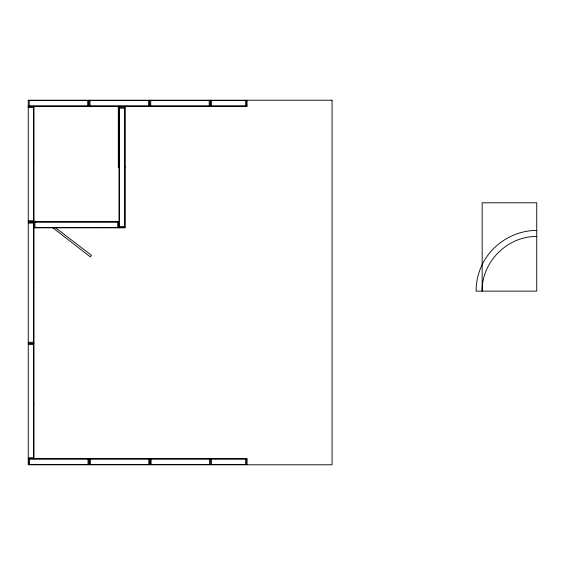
<?xml version="1.0" encoding="UTF-8"?>
<svg xmlns="http://www.w3.org/2000/svg" width="565" height="565" viewBox="0 0 565 565"><rect width="100%" height="100%" fill="white"/><g stroke="black" fill="none" stroke-linecap="round" stroke-linejoin="round"><path stroke-width="0.85" d="M52.376 227.815L52.376 227.448L90.294 256.849L91.474 255.302L54.932 227.328M536.75 230.464C512.752 230.301 489.742 245.676 480.702 267.909A60.66 60.66 0 0 0 476.09 291.123L536.75 291.123L536.75 202.8L482.164 202.8L482.164 291.123C481.55 261.948 507.575 235.923 536.75 236.537M28.25 100.57L246.997 100.57M28.25 105.923L246.997 105.923M28.25 106.284L246.997 106.284L246.997 100.21M28.25 106.651L33.596 106.651M119.399 107.258L124.745 107.258M28.25 107.625L33.596 107.625M118.664 108.233L124.745 108.233M33.596 160.976L33.964 160.976M119.031 167.049L119.399 167.049M124.745 167.049L125.105 167.049M28.25 220.767L33.596 220.767M33.964 221.374L35.32 221.374M28.25 221.734L119.031 221.734M28.25 222.102L33.596 222.102M33.964 222.102L119.031 222.102M28.25 223.076L33.596 223.076M119.399 226.473L124.745 226.473M33.964 227.448L119.031 227.448M119.399 227.448L124.745 227.448M33.964 227.815L125.105 227.815L125.105 106.284M33.596 282.5L33.964 282.5M28.25 342.291L33.596 342.291M28.25 343.266L33.964 343.266M28.25 343.626L33.596 343.626M28.25 344.601L33.596 344.601M33.596 404.024L33.964 404.024M28.25 457.742L33.596 457.742M28.25 458.716L246.997 458.716L246.997 464.79M28.25 459.077L246.997 459.077M28.25 464.43L246.997 464.43M246.637 100.57L246.637 105.923M246.637 459.077L246.637 464.43M245.662 100.57L245.662 105.923M245.662 459.077L245.662 464.43M211.515 100.57L211.515 105.923M211.515 459.077L211.515 464.43M210.54 100.21L210.54 106.284M210.54 458.716L210.54 464.79M210.18 100.57L210.18 105.923M209.566 459.077L209.566 464.43M209.205 100.57L209.205 105.923M151.116 459.077L151.116 464.43M150.749 100.57L150.749 105.923M150.142 459.077L150.142 464.43M149.774 100.21L149.774 106.284M149.774 458.716L149.774 464.79M149.414 100.57L149.414 105.923M148.807 459.077L148.807 464.43M148.44 100.57L148.44 105.923M124.745 106.284L124.745 227.815M119.399 106.284L119.399 227.815M119.031 106.284L119.031 227.815M118.664 106.284L118.664 167.049L118.304 167.049L118.304 106.284M118.664 222.102L118.664 227.448M117.697 222.102L117.697 227.448M100.619 227.448L100.619 227.815M90.351 459.077L90.351 464.43M89.983 100.57L89.983 105.923M89.376 459.077L89.376 464.43M89.016 100.21L89.016 106.284M89.016 458.716L89.016 464.79M88.648 100.57L88.648 105.923M88.041 459.077L88.041 464.43M87.674 100.57L87.674 105.923M34.931 222.102L34.931 227.448M33.964 106.284L33.964 458.716M33.596 106.284L33.596 458.716M29.585 459.077L29.585 464.43M29.225 100.57L29.225 105.923M28.617 459.077L28.617 464.43M332.072 100.21L28.25 100.21L28.25 464.79L332.072 464.79L332.072 100.21"/></g></svg>
